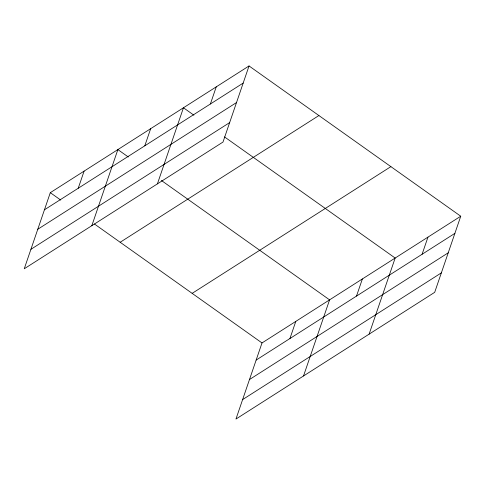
<?xml version="1.0" encoding="UTF-8"?>
<svg xmlns="http://www.w3.org/2000/svg" width="485" height="485" viewBox="0 0 485 485"><rect width="100%" height="100%" fill="white"/><g stroke="black" fill="none" stroke-linecap="round" stroke-linejoin="round"><path stroke-width="0.73" d="M249.041 65.954L50.307 192.672L24.25 268.775L222.991 142.056L249.041 65.954L460.75 216.225L434.693 292.328L235.959 419.046L262.009 342.943L460.75 216.225M78.224 188.265L84.093 171.132M91.823 225.689L117.873 149.586L128.295 156.982M144.803 145.809L150.665 128.683M157.407 183.87L183.457 107.773L193.879 115.163M210.387 103.99L216.249 86.863M289.933 338.536L295.795 321.403M303.525 375.96L329.582 299.863L161.39 180.475M356.511 296.08L362.374 278.954M369.109 334.147L395.166 258.044L224.519 136.915M422.095 254.267L427.958 237.135M44.438 209.805L243.179 83.087M37.775 229.266L236.516 102.547M30.913 249.314L229.654 122.596M120.171 242.264L318.906 115.545M192.151 293.358L390.886 166.634M256.147 360.076L454.888 233.358M249.484 379.537L448.225 252.818M242.621 399.585L441.356 272.867M50.307 192.672L60.722 200.069M94.429 223.991L262.009 342.943"/></g></svg>
